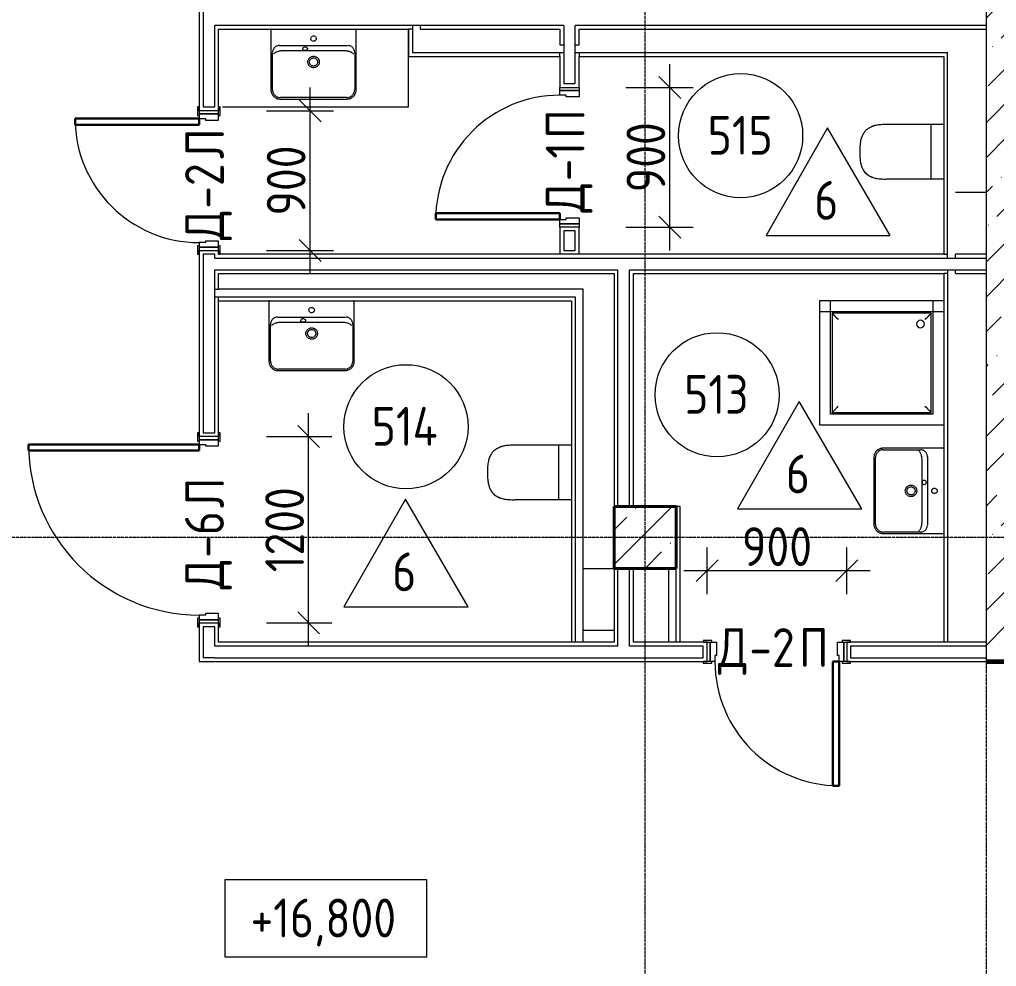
# Model space of a CAD drawing. Header units: millimetres. Extents: x -56773 to 221258, y -262288 to 26541.
# Drawn here: x 35776 to 42074, y -249673 to -243571 of the extents above; entities that cross this region are included whole.
import ezdxf

# ---------------------------------------------------------------- set-up
doc = ezdxf.new("R2010")
doc.units = ezdxf.units.MM
doc.linetypes.add('ADSK_Линия сетки', pattern=[25, 20, -2.5, 0, -2.5])
doc.linetypes.add('ADSK_Невидимые', pattern=[5, 3, -2])
for name, color, linetype, lineweight in [('3.1 Штукатурка внешн стен для инвесторов', 5, 'Continuous', 60), ('Аннотация', 7, 'Continuous', 20), ('Двери', 7, 'Continuous', 9), ('Марки дверей', 7, 'Continuous', 20), ('Марки помещений', 7, 'Continuous', 20), ('Несущие колонны', 7, 'Continuous', 18), ('Обобщенные модели', 7, 'ADSK_Невидимые', 18), ('Оси', 7, 'Continuous', 9), ('Отметки', 7, 'Continuous', 9), ('Перекрытие', 7, 'Continuous', 18), ('Размеры', 7, 'Continuous', 9), ('Сантехника', 7, 'Continuous', 18), ('Стены наружные', 7, 'Continuous', 18), ('Стены несущие', 7, 'Continuous', 30), ('Стены отделка', 7, 'Continuous', 30), ('Стены штриховка', 7, 'Continuous', 9)]:
    doc.layers.add(name, color=color, linetype=linetype, lineweight=lineweight)
doc.layers.add('Линии', color=7, linetype='Continuous', lineweight=9, true_color=0x00a600)
doc.styles.add('GOST Common_2', font='', dxfattribs={"width": 0.9, "height": 250})
doc.styles.get('GOST Common_2').set_extended_font_data('GOST Common')
doc.dimstyles.new('ADSK_Основной_2_5_мм', dxfattribs={"dimscale": 304.8, "dimtxt": 251.428749, "dimasz": 0.463911, "dimexe": 0.492126, "dimexo": 0.984252, "dimgap": 0.098425, "dimtad": 1, "dimrnd": 0.01, "dimdsep": 46, "dimtxsty": 'GOST Common_2', "dimblk1": 'OBLIQUE', "dimblk2": 'OBLIQUE', "dimsah": 1, "dimcen": 0.09, "dimdle": 0.492126, "dimazin": 2, "dimtfac": 1, "dimtdec": 4, "dimtix": 1, "dimtmove": 0, "dimatfit": 3, "dimfxl": 1, "dimtvp": 1, "dimtolj": 1, "dimtzin": 0, "dimlwd": 20, "dimlwe": 20, "dimarcsym": 2})

# ---------------------------------------------------------------- blocks, each defined once
blk = doc.blocks.new('ADSK_КолоннаЖБ_Прямоугольная - 400x400 мм-1807143-Маркировочный 5-й')
at = {"layer": 'Несущие колонны', "lineweight": 40}
for p, q in [((-200, 200), (200, 200)), ((-200, -200), (-200, 200)), ((200, 200), (200, -200)), ((200, -200), (-200, -200))]:
    blk.add_line(p, q, dxfattribs=at)
blk = doc.blocks.new('Дверь однопольная медицин облиц CPL - Д-2Л 950х2200 Дверной блок однопольный глухой_ левое открывание-2653088-Маркировочный 5-й')
at = {"layer": 'Двери', "lineweight": 30}
for p, q in [((400, 862.5), (360, 862.5)), ((360, 862.5), (360, 62.5)), ((400, 62.5), (400, 862.5)), ((360, 62.5), (400, 62.5))]:
    blk.add_line(p, q, dxfattribs=at)
at = {"layer": 'Двери'}
for p, q in [((-475, 72.5), (-475, 62.5)), ((-420, 72.5), (-475, 72.5)), ((-420, 62.5), (-420, 72.5)), ((475, 72.5), (420, 72.5)), ((420, 72.5), (420, 62.5)), ((475, 62.5), (475, 72.5)), ((-475, 62.5), (-450, 62.5)), ((-430, 62.5), (-450, 62.5)), ((-450, 62.5), (-450, -62.5)), ((-400, 62.5), (-430, 62.5)), ((-430, 62.5), (-430, -62.5)), ((-430, -62.5), (-430, 62.5)), ((-400, 22.5), (-400, 62.5)), ((-390, 22.5), (-400, 22.5)), ((-390, -62.5), (-390, 22.5)), ((400, 22.5), (390, 22.5)), ((390, 22.5), (390, -62.5)), ((430, 62.5), (400, 62.5)), ((400, 62.5), (400, 22.5)), ((430, -62.5), (430, 62.5)), ((450, 62.5), (430, 62.5)), ((430, 62.5), (430, -62.5)), ((450, -62.5), (450, 62.5)), ((450, 62.5), (475, 62.5)), ((-450, -62.5), (-475, -62.5)), ((-475, -62.5), (-475, -72.5)), ((-450, -62.5), (-430, -62.5)), ((-430, -62.5), (-390, -62.5)), ((-420, -72.5), (-420, -62.5)), ((390, -62.5), (430, -62.5)), ((420, -62.5), (420, -72.5)), ((430, -62.5), (450, -62.5)), ((475, -62.5), (450, -62.5)), ((475, -72.5), (475, -62.5)), ((-475, -72.5), (-420, -72.5)), ((420, -72.5), (475, -72.5))]:
    blk.add_line(p, q, dxfattribs=at)
blk.add_arc((400, 62.5), 800, 90, 180, dxfattribs=at)
blk = doc.blocks.new('Дверь однопольная медицин облиц CPL - Д-1П 950х2200 Дверной блок однопольный глухой_ правое открывание-2694544-Маркировочный 5-й')
at = {"layer": 'Двери', "lineweight": 30}
for p, q in [((-400, 862.5), (-360, 862.5)), ((-400, 62.5), (-400, 862.5)), ((-360, 862.5), (-360, 62.5)), ((-360, 62.5), (-400, 62.5))]:
    blk.add_line(p, q, dxfattribs=at)
at = {"layer": 'Двери'}
for p, q in [((-450, 62.5), (-430, 62.5)), ((-450, -62.5), (-450, 62.5)), ((-430, 62.5), (-400, 62.5)), ((-430, -62.5), (-430, 62.5)), ((-430, 62.5), (-430, -62.5)), ((-400, 62.5), (-400, 22.5)), ((-400, 22.5), (-390, 22.5)), ((-390, 22.5), (-390, -62.5)), ((390, 22.5), (400, 22.5)), ((390, -62.5), (390, 22.5)), ((400, 62.5), (430, 62.5)), ((400, 22.5), (400, 62.5)), ((430, 62.5), (430, -62.5)), ((430, 62.5), (450, 62.5)), ((430, -62.5), (430, 62.5)), ((450, 62.5), (450, -62.5)), ((-430, -62.5), (-450, -62.5)), ((-390, -62.5), (-430, -62.5)), ((430, -62.5), (390, -62.5)), ((450, -62.5), (430, -62.5))]:
    blk.add_line(p, q, dxfattribs=at)
blk.add_arc((-400, 62.5), 800, 0, 90, dxfattribs=at)
blk = doc.blocks.new('раковина малая EMMA SQUARE- Gala -27000 - 2700001 White в СУ-989952-Маркировочный 5-й')
at = {"layer": 'Обобщенные модели'}
for p, q in [((340, 512.5), (-90, 512.5)), ((-150, 452.5), (-150, 67.5)), ((-140, 212.5), (-140, 452.5)), ((-90, 502.5), (340, 502.5)), ((390, 452.5), (390, 212.5)), ((400, 67.5), (400, 452.5)), ((-80, 202.5), (330, 202.5)), ((345, 167.5), (-95, 167.5))]:
    blk.add_line(p, q, dxfattribs=at)
for centre, radius in [((125, 273.4), 37), ((125, 273.4), 26), ((125, 122.5), 17.5)]:
    blk.add_circle(centre, radius, dxfattribs=at)
for centre, radius, start, end in [((-90, 452.5), 60, 90, 180), ((340, 452.5), 60, 360, 90), ((-90, 452.5), 50, 90, 180), ((340, 452.5), 50, 0, 90), ((-95, 212.5), 45, 180, 270), ((-80, 286.9), 84.4, 229.71663, 270), ((330, 286.9), 84.4, 270, 310.28337), ((345, 212.5), 45, 270, 360), ((-145, 67.5), 5, 180, 270), ((395, 67.5), 5, 270, 0)]:
    blk.add_arc(centre, radius, start, end, dxfattribs=at)
blk.add_ellipse((179.6, 188.4), major_axis=(-15, 0), ratio=0.78541, dxfattribs=at)
blk = doc.blocks.new('Дверь однопольная медицин облиц CPL - Д-2П 900х2200 Дверной блок однопольный глухой_ правое открывание-2653095-Маркировочный 5-й')
at = {"layer": 'Двери', "lineweight": 30}
for p, q in [((-400, 862.5), (-360, 862.5)), ((-400, 62.5), (-400, 862.5)), ((-360, 862.5), (-360, 62.5)), ((-360, 62.5), (-400, 62.5))]:
    blk.add_line(p, q, dxfattribs=at)
at = {"layer": 'Двери'}
for p, q in [((-475, 72.5), (-475, 62.5)), ((-420, 72.5), (-475, 72.5)), ((-420, 62.5), (-420, 72.5)), ((475, 72.5), (420, 72.5)), ((420, 72.5), (420, 62.5)), ((475, 62.5), (475, 72.5)), ((-475, 62.5), (-450, 62.5)), ((-450, 62.5), (-430, 62.5)), ((-450, -62.5), (-450, 62.5)), ((-430, 62.5), (-400, 62.5)), ((-430, -62.5), (-430, 62.5)), ((-430, 62.5), (-430, -62.5)), ((-400, 62.5), (-400, 22.5)), ((-400, 22.5), (-390, 22.5)), ((-390, 22.5), (-390, -62.5)), ((390, 22.5), (400, 22.5)), ((390, -62.5), (390, 22.5)), ((400, 62.5), (430, 62.5)), ((400, 22.5), (400, 62.5)), ((430, 62.5), (430, -62.5)), ((430, 62.5), (450, 62.5)), ((430, -62.5), (430, 62.5)), ((450, 62.5), (450, -62.5)), ((450, 62.5), (475, 62.5)), ((-450, -62.5), (-475, -62.5)), ((-475, -62.5), (-475, -72.5)), ((-430, -62.5), (-450, -62.5)), ((-390, -62.5), (-430, -62.5)), ((-420, -72.5), (-420, -62.5)), ((430, -62.5), (390, -62.5)), ((420, -62.5), (420, -72.5)), ((450, -62.5), (430, -62.5)), ((475, -62.5), (450, -62.5)), ((475, -72.5), (475, -62.5)), ((-475, -72.5), (-420, -72.5)), ((420, -72.5), (475, -72.5))]:
    blk.add_line(p, q, dxfattribs=at)
blk.add_arc((-400, 62.5), 800, 0, 90, dxfattribs=at)
blk = doc.blocks.new('Унитаз с инсталляцией безободковый - 34647L000 White-523052-Маркировочный 5-й')
at = {"layer": 'Сантехника'}
for p, q in [((-56.5, 397.5), (-56.5, 37.5)), ((293.8, 37.5), (293.8, 395.2)), ((-56.4, 118), (293.8, 118))]:
    blk.add_line(p, q, dxfattribs=at)
for points, knots in [([(124.3, 578.3), (116.2, 578.5), (101.1, 578.7), (81.6, 578), (64.7, 576.4), (50.3, 574), (40, 571.6), (32.7, 569.5), (27.6, 567.9), (22.8, 566.1), (16.9, 563.8), (7.5, 559.6), (-3.8, 553.7), (-15, 545.5), (-23.1, 536.9), (-28.5, 529.6), (-31.7, 525), (-34, 521.3), (-36.4, 517.3), (-38.7, 513), (-41, 508.4), (-43.2, 503.3), (-45.3, 497.8), (-48, 489.9), (-51, 478.7), (-53.9, 462.9), (-56, 444.4), (-57, 423), (-56.8, 406.3), (-56.5, 397.5)], [0, 0, 0, 0, 0.041667, 0.083333, 0.125, 0.166667, 0.208333, 0.229167, 0.25, 0.270833, 0.291667, 0.333333, 0.416667, 0.5, 0.583333, 0.625, 0.645833, 0.666667, 0.6875, 0.708333, 0.729167, 0.75, 0.770833, 0.791667, 0.833333, 0.875, 0.916667, 0.958333, 1, 1, 1, 1]), ([(293.8, 395.2), (294.1, 404.3), (294.3, 421.4), (293.5, 442.6), (291.6, 460.3), (289.5, 472.4), (287.5, 480.8), (286.2, 485.5), (285, 489.1), (284.2, 491.6), (283.3, 494), (282.4, 496.3), (281.5, 498.5), (280.6, 500.6), (279.7, 502.6), (278.8, 504.5), (277.9, 506.4), (276.8, 508.7), (274.7, 512.7), (271.9, 518), (268.7, 523.8), (265.2, 529.1), (261.5, 534.1), (257.3, 538.8), (252.3, 543.5), (246.6, 548.1), (240.9, 552.1), (235.7, 555.4), (231.5, 557.8), (226.9, 560.3), (222, 562.7), (216.6, 565), (209, 568), (198.2, 571.4), (183.3, 574.8), (166.2, 577.3), (146.8, 578.6), (132.1, 578.5), (124.3, 578.3)], [0, 0, 0, 0, 0.041667, 0.083333, 0.125, 0.166667, 0.1875, 0.208333, 0.21875, 0.229167, 0.239583, 0.25, 0.260417, 0.270833, 0.28125, 0.291667, 0.302083, 0.3125, 0.333333, 0.375, 0.416667, 0.458333, 0.5, 0.541667, 0.583333, 0.625, 0.666667, 0.6875, 0.708333, 0.729167, 0.75, 0.770833, 0.791667, 0.833333, 0.875, 0.916667, 0.958333, 1, 1, 1, 1])]:
    blk.add_open_spline(points, degree=3, knots=knots, dxfattribs=at)
blk = doc.blocks.new('раковина малая EMMA SQUARE- Gala -27000 - 2700001 White в СУ-989836-Маркировочный 5-й')
at = {"layer": 'Обобщенные модели'}
for p, q in [((340, 487.5), (-90, 487.5)), ((-90, 477.5), (340, 477.5)), ((-150, 427.5), (-150, 42.5)), ((-140, 187.5), (-140, 427.5)), ((390, 427.5), (390, 187.5)), ((400, 42.5), (400, 427.5)), ((345, 142.5), (-95, 142.5)), ((-80, 177.5), (330, 177.5))]:
    blk.add_line(p, q, dxfattribs=at)
for centre, radius in [((125, 248.4), 37), ((125, 248.4), 26), ((125, 97.5), 17.5)]:
    blk.add_circle(centre, radius, dxfattribs=at)
for centre, radius, start, end in [((-90, 427.5), 60, 90, 180), ((-90, 427.5), 50, 90, 180), ((340, 427.5), 60, 360, 90), ((340, 427.5), 50, 0, 90), ((-80, 261.9), 84.4, 229.71663, 270), ((330, 261.9), 84.4, 270, 310.28337), ((-95, 187.5), 45, 180, 270), ((345, 187.5), 45, 270, 360), ((-145, 42.5), 5, 180, 270), ((395, 42.5), 5, 270, 360)]:
    blk.add_arc(centre, radius, start, end, dxfattribs=at)
blk.add_ellipse((179.6, 163.4), major_axis=(-15, 0), ratio=0.78541, dxfattribs=at)
blk = doc.blocks.new('Дверь однопольная медицин облиц CPL - Д-6Л 1250х2200 Дверной блок однопольный глухой_ левое открывание-2653087-Маркировочный 5-й')
at = {"layer": 'Двери', "lineweight": 30}
for p, q in [((550, 1162.5), (510, 1162.5)), ((510, 1162.5), (510, 62.5)), ((550, 62.5), (550, 1162.5)), ((510, 62.5), (550, 62.5))]:
    blk.add_line(p, q, dxfattribs=at)
at = {"layer": 'Двери'}
for p, q in [((-625, 72.5), (-625, 62.5)), ((-570, 72.5), (-625, 72.5)), ((-570, 62.5), (-570, 72.5)), ((625, 72.5), (570, 72.5)), ((570, 72.5), (570, 62.5)), ((625, 62.5), (625, 72.5)), ((-625, 62.5), (-600, 62.5)), ((-580, 62.5), (-600, 62.5)), ((-600, 62.5), (-600, -62.5)), ((-550, 62.5), (-580, 62.5)), ((-580, 62.5), (-580, -62.5)), ((-580, -62.5), (-580, 62.5)), ((-550, 22.5), (-550, 62.5)), ((-540, 22.5), (-550, 22.5)), ((-540, -62.5), (-540, 22.5)), ((550, 22.5), (540, 22.5)), ((540, 22.5), (540, -62.5)), ((580, 62.5), (550, 62.5)), ((550, 62.5), (550, 22.5)), ((580, -62.5), (580, 62.5)), ((600, 62.5), (580, 62.5)), ((580, 62.5), (580, -62.5)), ((600, -62.5), (600, 62.5)), ((600, 62.5), (625, 62.5)), ((-600, -62.5), (-625, -62.5)), ((-625, -62.5), (-625, -72.5)), ((-600, -62.5), (-580, -62.5)), ((-580, -62.5), (-540, -62.5)), ((-570, -72.5), (-570, -62.5)), ((540, -62.5), (580, -62.5)), ((570, -62.5), (570, -72.5)), ((580, -62.5), (600, -62.5)), ((625, -62.5), (600, -62.5)), ((625, -72.5), (625, -62.5)), ((-625, -72.5), (-570, -72.5)), ((570, -72.5), (625, -72.5))]:
    blk.add_line(p, q, dxfattribs=at)
blk.add_arc((550, 62.5), 1100, 90, 180, dxfattribs=at)
blk = doc.blocks.new('раковина малая EMMA SQUARE- Gala -27000 - 2700001 White в СУ-V7-Маркировочный 5-й')
at = {"layer": 'Обобщенные модели'}
for p, q in [((340, 487.5), (-90, 487.5)), ((-90, 477.5), (340, 477.5)), ((-150, 427.5), (-150, 42.5)), ((-140, 187.5), (-140, 427.5)), ((390, 427.5), (390, 187.5)), ((400, 42.5), (400, 427.5)), ((345, 142.5), (-95, 142.5)), ((-80, 177.5), (330, 177.5))]:
    blk.add_line(p, q, dxfattribs=at)
for centre, radius in [((125, 248.4), 37), ((125, 248.4), 26), ((125, 97.5), 17.5)]:
    blk.add_circle(centre, radius, dxfattribs=at)
for centre, radius, start, end in [((-90, 427.5), 60, 90, 180), ((-90, 427.5), 50, 90, 180), ((340, 427.5), 60, 360, 90), ((340, 427.5), 50, 0, 90), ((-80, 261.9), 84.4, 229.71663, 270), ((330, 261.9), 84.4, 270, 310.28337), ((-95, 187.5), 45, 180, 270), ((345, 187.5), 45, 270, 329.99746), ((345, 187.5), 45, 330, 360), ((-145, 42.5), 5, 180, 270), ((395, 42.5), 5, 270, 360)]:
    blk.add_arc(centre, radius, start, end, dxfattribs=at)
blk.add_ellipse((179.6, 163.4), major_axis=(-15, 0), ratio=0.78541, dxfattribs=at)
blk = doc.blocks.new('ADSK_Душевой_поддон_ГОСТ 23695-2016 - ПДСм 800 _h_315_-776482-Маркировочный 5-й')
at = {"layer": 'Сантехника'}
for p, q in [((70, 800), (0, 800)), ((730, 800), (70, 800)), ((800, 800), (730, 800)), ((800, 730), (800, 800)), ((70, 70), (70, 730)), ((70, 730), (730, 730)), ((80, 720), (80, 80)), ((720, 720), (80, 720)), ((720, 80), (720, 720)), ((730, 730), (730, 70)), ((800, 0), (800, 730)), ((70, 70), (0, 70)), ((70, 0), (70, 70)), ((730, 70), (70, 70)), ((80, 80), (720, 80)), ((800, 70), (730, 70)), ((730, 70), (730, 0)), ((800, 0), (800, 70)), ((0, 0), (800, 0)), ((0, 0), (70, 0)), ((730, 0), (800, 0))]:
    blk.add_line(p, q, dxfattribs=at)
for start, end in [(90, 270), (270, 90)]:
    blk.add_arc((150, 150), 25, start, end, dxfattribs=at)
for points, knots in [([(80, 720), (80, 720), (80.7, 719.3), (82.9, 717.1), (85.3, 714.7), (87.7, 712.3), (89.9, 710.1), (92.3, 707.7), (95.6, 704.4), (99.2, 700.8), (102.3, 697.7), (105.5, 694.5), (111.3, 688.7), (116.4, 683.5), (120, 680)], [0, 0, 0, 0, 0.166667, 0.25, 0.333333, 0.416667, 0.458333, 0.5, 0.583333, 0.666667, 0.708333, 0.75, 0.833333, 1, 1, 1, 1]), ([(720, 720), (720, 720), (719.3, 719.3), (717.1, 717.1), (714.7, 714.7), (712.3, 712.3), (710.1, 710.1), (707.7, 707.7), (704.4, 704.4), (700.8, 700.8), (697.7, 697.7), (694.5, 694.5), (688.7, 688.7), (683.5, 683.6), (680, 680)], [0, 0, 0, 0, 0.166667, 0.25, 0.333333, 0.416667, 0.458333, 0.5, 0.583333, 0.666667, 0.708333, 0.75, 0.833333, 1, 1, 1, 1]), ([(120, 120), (116.5, 116.4), (111.3, 111.3), (104.6, 104.7), (100.7, 100.7), (97.8, 97.8), (94.9, 94.9), (92.3, 92.3), (89.9, 89.9), (87.7, 87.7), (85.3, 85.3), (82.9, 82.9), (80.7, 80.7), (80, 80), (80, 80)], [-1, -1, -1, -1, -0.833333, -0.75, -0.666667, -0.625, -0.583333, -0.5, -0.458333, -0.416667, -0.333333, -0.25, -0.166667, 0, 0, 0, 0]), ([(720, 80), (720, 80), (719.3, 80.7), (717.1, 82.9), (714.7, 85.3), (712.3, 87.7), (710.1, 89.9), (707.7, 92.3), (704.4, 95.6), (700.8, 99.2), (697.7, 102.3), (694.5, 105.5), (688.7, 111.3), (683.6, 116.5), (680, 120)], [0, 0, 0, 0, 0.166667, 0.25, 0.333333, 0.416667, 0.458333, 0.5, 0.583333, 0.666667, 0.708333, 0.75, 0.833333, 1, 1, 1, 1])]:
    blk.add_open_spline(points, degree=3, knots=knots, dxfattribs=at)
blk = doc.blocks.new('ADSK_Марка_Помещение_ОдноЗначение - Номер-159740-Маркировочный 5-й')
at = {"layer": 'Марки помещений'}
blk.add_circle((0, 0), 4, dxfattribs=at)
blk = doc.blocks.new('Высотные отметки - Рамка-12095-Маркировочный 5-й')
at = {"layer": 'Аннотация', "lineweight": 20}
for p, q in [((-6.5, 0), (-6.5, 5)), ((-6.5, 5), (6.5, 5)), ((6.5, 5), (6.5, 0)), ((6.5, 0), (-6.5, 0))]:
    blk.add_line(p, q, dxfattribs=at)
blk = doc.blocks.new('_Oblique')
at = {"color": 0, "linetype": 'ByBlock', "lineweight": -2}
blk.add_line((-0.5, -0.5), (0.5, 0.5), dxfattribs=at)
blk = doc.blocks.new('*D6868')
at = {"layer": 'Defpoints', "color": 0, "lineweight": 25, "transparency": 16777216}
for p in [(37069.4, -246258.7), (37640.2, -246258.7), (37069.4, -247458.7)]:
    blk.add_point(p, dxfattribs=at)
at = {"layer": 'Размеры', "color": 0, "lineweight": 20, "transparency": 16777216}
for p, q in [((37640.2, -247608.7), (37640.2, -246108.7)), ((37369.4, -246258.7), (37790.2, -246258.7)), ((37369.4, -247458.7), (37790.2, -247458.7))]:
    blk.add_line(p, q, dxfattribs=at)
at = {"layer": 'Размеры', "color": 0, "lineweight": 20, "transparency": 16777216, "xscale": 141.4, "yscale": 141.4, "zscale": 141.4}
for p, rotation in [((37640.2, -246258.7), 90), ((37640.2, -247458.7), 270)]:
    blk.add_blockref('_Oblique', p, dxfattribs=dict(at, rotation=rotation))
at = {"layer": 'Размеры', "color": 0, "lineweight": 9, "transparency": 16777216, "insert": (37485.2, -246858.7), "char_height": 250, "width": 700.591, "attachment_point": 5, "rotation": 90, "style": 'GOST Common_2'}
blk.add_mtext('\\A1;1200', dxfattribs=at)
blk = doc.blocks.new('*D6869')
at = {"layer": 'Defpoints', "color": 0, "lineweight": 25, "transparency": 16777216}
for p in [(37069.4, -244158.7), (37650.2, -244158.7), (37069.4, -245058.7)]:
    blk.add_point(p, dxfattribs=at)
at = {"layer": 'Размеры', "color": 0, "lineweight": 20, "transparency": 16777216}
for p, q in [((37650.2, -245208.7), (37650.2, -244008.7)), ((37369.4, -244158.7), (37800.2, -244158.7)), ((37369.4, -245058.7), (37800.2, -245058.7))]:
    blk.add_line(p, q, dxfattribs=at)
at = {"layer": 'Размеры', "color": 0, "lineweight": 20, "transparency": 16777216, "xscale": 141.4, "yscale": 141.4, "zscale": 141.4}
for p, rotation in [((37650.2, -244158.7), 90), ((37650.2, -245058.7), 270)]:
    blk.add_blockref('_Oblique', p, dxfattribs=dict(at, rotation=rotation))
at = {"layer": 'Размеры', "color": 0, "lineweight": 9, "transparency": 16777216, "insert": (37495.2, -244608.7), "char_height": 250, "width": 567.632, "attachment_point": 5, "rotation": 90, "style": 'GOST Common_2'}
blk.add_mtext('\\A1;900', dxfattribs=at)
blk = doc.blocks.new('*D6871')
at = {"layer": 'Defpoints', "color": 0, "lineweight": 25, "transparency": 16777216}
for p in [(41109.4, -247122.7), (40209.4, -247573.7), (41109.4, -247573.7)]:
    blk.add_point(p, dxfattribs=at)
at = {"layer": 'Размеры', "color": 0, "lineweight": 20, "transparency": 16777216}
for p, q in [((40209.4, -247273.7), (40209.4, -246972.7)), ((41109.4, -247273.7), (41109.4, -246972.7)), ((40059.4, -247122.7), (41259.4, -247122.7))]:
    blk.add_line(p, q, dxfattribs=at)
at = {"layer": 'Размеры', "color": 0, "lineweight": 20, "transparency": 16777216, "xscale": 141.4, "yscale": 141.4, "zscale": 141.4, "rotation": 180}
blk.add_blockref('_Oblique', (40209.4, -247122.7), dxfattribs=at)
at = {"layer": 'Размеры', "color": 0, "lineweight": 20, "transparency": 16777216, "xscale": 141.4, "yscale": 141.4, "zscale": 141.4}
blk.add_blockref('_Oblique', (41109.4, -247122.7), dxfattribs=at)
at = {"layer": 'Размеры', "color": 0, "lineweight": 9, "transparency": 16777216, "insert": (40659.4, -246967.7), "char_height": 250, "width": 567.632, "attachment_point": 5, "style": 'GOST Common_2'}
blk.add_mtext('\\A1;900', dxfattribs=at)
blk = doc.blocks.new('*D6872')
at = {"layer": 'Defpoints', "color": 0, "lineweight": 25, "transparency": 16777216}
for p in [(39384.4, -244008.7), (39969.3, -244008.7), (39384.4, -244908.7)]:
    blk.add_point(p, dxfattribs=at)
at = {"layer": 'Размеры', "color": 0, "lineweight": 20, "transparency": 16777216}
for p, q in [((39969.3, -245058.7), (39969.3, -243858.7)), ((39684.4, -244008.7), (40119.3, -244008.7)), ((39684.4, -244908.7), (40119.3, -244908.7))]:
    blk.add_line(p, q, dxfattribs=at)
at = {"layer": 'Размеры', "color": 0, "lineweight": 20, "transparency": 16777216, "xscale": 141.4, "yscale": 141.4, "zscale": 141.4}
for p, rotation in [((39969.3, -244008.7), 90), ((39969.3, -244908.7), 270)]:
    blk.add_blockref('_Oblique', p, dxfattribs=dict(at, rotation=rotation))
at = {"layer": 'Размеры', "color": 0, "lineweight": 9, "transparency": 16777216, "insert": (39814.3, -244458.7), "char_height": 250, "width": 567.632, "attachment_point": 5, "rotation": 90, "style": 'GOST Common_2'}
blk.add_mtext('\\A1;900', dxfattribs=at)
blk = doc.blocks.new('ADSK_Марка_Помещение_ТипПола_ГОСТ21-501-2011 - Отделка пола-1456712-Маркировочный 5-й')
at = {"layer": 'Марки помещений'}
for p, q in [((0, 6.934), (-3.965, 0)), ((4.041, 0), (0, 6.934)), ((-3.965, 0), (4.041, 0))]:
    blk.add_line(p, q, dxfattribs=at)

msp = doc.modelspace()

# ---------------------------------------------------------------- hatches: boundary and pattern name
at = {"layer": 'Несущие колонны', "lineweight": 9}
h = msp.add_hatch(dxfattribs=at)
h.set_pattern_fill('FP_1', color=256, style=0, pattern_type=2)
h.set_pattern_definition([(45, (9.36, -250313.7), (-224.5064, 224.5064), []), (45, (233.87, -250313.7), (-224.5064, 224.5064), [396.875, -79.375, 3.353, -76.022])])
h.paths.add_polyline_path([(40009.3615, -247108.7359), (40009.3615, -246708.7359), (39609.3615, -246708.7359), (39609.3615, -247108.7359), (39959.3615, -247108.7359)])
at = {"layer": 'Стены наружные', "lineweight": 9}
h = msp.add_hatch(dxfattribs=at)
h.set_pattern_fill('FP_2', color=256, style=0, pattern_type=2)
h.set_pattern_definition([(45, (9.36, -250313.7), (84.18955, 308.69595), [396.875, -79.375, 3.353, -76.022])])
h.paths.add_polyline_path([(42009.3615, -247708.7359), (42209.3615, -247708.7359), (42209.3615, -244562.7272), (42189.3615, -244562.7272), (42189.3615, -243381.782), (42209.3615, -243377.1189), (42209.3615, -239108.7359), (42009.3615, -239108.7359), (42009.3615, -247683.7359)])

# ---------------------------------------------------------------- linework, layer by layer
at = {"layer": '3.1 Штукатурка внешн стен для инвесторов'}
msp.add_lwpolyline([(42009.3615, -247708.7359), (45809.3615, -247708.7359), (45809.3615, -243808.7359), (49584.3615, -243808.7359)], dxfattribs=at)
at = {"layer": 'Линии', "color": 7}
for p, q in [((38284.3615, -244133.7359), (38284.3615, -243633.7359)), ((37084.3615, -244133.7359), (38284.3615, -244133.7359))]:
    msp.add_line(p, q, dxfattribs=at)
at = {"layer": 'Несущие колонны', "lineweight": 9}
for p, q in [((39634.3615, -246708.7359), (39609.3615, -246708.7359)), ((39609.3615, -246708.7359), (39609.3615, -247108.7359)), ((39709.3615, -246708.7359), (39634.3615, -246708.7359)), ((39734.3615, -246708.7359), (39709.3615, -246708.7359)), ((40009.3615, -246708.7359), (39734.3615, -246708.7359)), ((40009.3615, -247108.7359), (40009.3615, -246708.7359)), ((39609.3615, -247108.7359), (39634.3615, -247108.7359)), ((39634.3615, -247108.7359), (39709.3615, -247108.7359)), ((39709.3615, -247108.7359), (39734.3615, -247108.7359)), ((39734.3615, -247108.7359), (39959.3615, -247108.7359)), ((39959.3615, -247108.7359), (40009.3615, -247108.7359))]:
    msp.add_line(p, q, dxfattribs=at)
at = {"layer": 'Оси', "color": 253, "linetype": 'ADSK_Линия сетки', "lineweight": 5, "true_color": 0xaaaaaa}
for p, q in [((39809.3615, -261287.5872), (39809.3615, -240286.2598)), ((42009.3615, -261287.5872), (42009.3615, -240286.2598)), ((62528.5982, -246908.7359), (-25230.7352, -246908.7359))]:
    msp.add_line(p, q, dxfattribs=at)
at = {"layer": 'Перекрытие'}
for p, q in [((41809.3615, -244683.7359), (42009.3615, -244683.7359)), ((39409.3615, -247108.7359), (39609.3615, -247108.7359)), ((39609.3615, -247508.7359), (39409.3615, -247508.7359))]:
    msp.add_line(p, q, dxfattribs=at)
at = {"layer": 'Стены несущие', "lineweight": 9}
for p, q in [((36934.3615, -242233.7359), (36934.3615, -244158.7359)), ((37059.3615, -244158.7359), (37059.3615, -243633.7359)), ((37059.3615, -243633.7359), (38284.3615, -243633.7359)), ((38359.3615, -243633.7359), (39259.3615, -243633.7359)), ((39259.3615, -243633.7359), (39259.3615, -243733.7359)), ((39384.3615, -243633.7359), (42009.3615, -243633.7359)), ((39384.3615, -243733.7359), (39384.3615, -243633.7359)), ((42009.3615, -245083.7359), (42009.3615, -243633.7359)), ((39259.3615, -243808.7359), (39259.3615, -244008.7359)), ((39384.3615, -244008.7359), (39384.3615, -243808.7359)), ((39259.3615, -244908.7359), (39259.3615, -245083.7359)), ((39384.3615, -245083.7359), (39384.3615, -244908.7359)), ((36934.3615, -245058.7359), (36934.3615, -246258.7359)), ((37059.3615, -245083.7359), (37059.3615, -245058.7359)), ((41734.3615, -245083.7359), (37059.3615, -245083.7359)), ((42009.3615, -245083.7359), (41809.3615, -245083.7359)), ((37059.3615, -245308.7359), (37059.3615, -245208.7359)), ((37059.3615, -245208.7359), (39609.3615, -245208.7359)), ((39609.3615, -245208.7359), (39609.3615, -246708.7359)), ((39734.3615, -245208.7359), (41734.3615, -245208.7359)), ((39734.3615, -246708.7359), (39734.3615, -245208.7359)), ((41809.3615, -245208.7359), (42009.3615, -245208.7359)), ((42009.3615, -247583.7359), (42009.3615, -245208.7359)), ((39409.3615, -245308.7359), (37059.3615, -245308.7359)), ((39409.3615, -247583.7359), (39409.3615, -245308.7359)), ((37059.3615, -246258.7359), (37059.3615, -245383.7359)), ((39609.3615, -247108.7359), (39609.3615, -247583.7359)), ((39734.3615, -247583.7359), (39734.3615, -247108.7359)), ((39959.3615, -247108.7359), (39959.3615, -247583.7359)), ((36934.3615, -247458.7359), (36934.3615, -247708.7359)), ((37059.3615, -247583.7359), (37059.3615, -247458.7359)), ((39609.3615, -247583.7359), (37059.3615, -247583.7359)), ((40209.3615, -247583.7359), (39734.3615, -247583.7359)), ((42009.3615, -247583.7359), (41109.3615, -247583.7359)), ((36934.3615, -247708.7359), (40209.3615, -247708.7359)), ((41109.3615, -247708.7359), (43134.3615, -247708.7359))]:
    msp.add_line(p, q, dxfattribs=at)
at = {"layer": 'Стены отделка', "lineweight": 9}
for p, q in [((38284.3615, -243633.7359), (38284.3615, -243808.7359)), ((38284.3615, -243808.7359), (39259.3615, -243808.7359)), ((39384.3615, -243808.7359), (41734.3615, -243808.7359)), ((41734.3615, -243808.7359), (41734.3615, -245083.7359)), ((41734.3615, -245208.7359), (41734.3615, -247583.7359)), ((37059.3615, -245383.7359), (39334.3615, -245383.7359)), ((39334.3615, -245383.7359), (39334.3615, -247583.7359)), ((40034.3615, -246708.7359), (40009.3615, -246708.7359)), ((40034.3615, -247583.7359), (40034.3615, -246708.7359))]:
    msp.add_line(p, q, dxfattribs=at)
at = {"layer": 'Стены штриховка', "lineweight": 9}
for p, q in [((36959.3615, -242258.7359), (36959.3615, -244133.7359)), ((42009.3615, -243633.7359), (42009.3615, -243508.7359)), ((37034.3615, -244133.7359), (37034.3615, -243608.7359)), ((39284.3615, -243608.7359), (37034.3615, -243608.7359)), ((38309.3615, -243608.7359), (38309.3615, -243783.7359)), ((38359.3615, -243608.7359), (38359.3615, -243633.7359)), ((39284.3615, -243608.7359), (39284.3615, -243983.7359)), ((42009.3615, -243608.7359), (39359.3615, -243608.7359)), ((39359.3615, -243983.7359), (39359.3615, -243608.7359)), ((38309.3615, -243633.7359), (38284.3615, -243633.7359)), ((39259.3615, -243733.7359), (39284.3615, -243733.7359)), ((39359.3615, -243733.7359), (39384.3615, -243733.7359)), ((38309.3615, -243783.7359), (39284.3615, -243783.7359)), ((39259.3615, -243808.7359), (39259.3615, -243783.7359)), ((39359.3615, -243783.7359), (41759.3615, -243783.7359)), ((39384.3615, -243783.7359), (39384.3615, -243808.7359)), ((41759.3615, -245108.7359), (41759.3615, -243783.7359)), ((39284.3615, -243983.7359), (39359.3615, -243983.7359)), ((36959.3615, -244133.7359), (37034.3615, -244133.7359)), ((39359.3615, -244933.7359), (39284.3615, -244933.7359)), ((39284.3615, -244933.7359), (39284.3615, -245058.7359)), ((39359.3615, -245058.7359), (39359.3615, -244933.7359)), ((39284.3615, -245058.7359), (39359.3615, -245058.7359)), ((36959.3615, -245083.7359), (36959.3615, -246233.7359)), ((37034.3615, -245083.7359), (36959.3615, -245083.7359)), ((37034.3615, -245108.7359), (37034.3615, -245083.7359)), ((37034.3615, -245108.7359), (42009.3615, -245108.7359)), ((41734.3615, -245083.7359), (41759.3615, -245083.7359)), ((41809.3615, -245108.7359), (41809.3615, -245083.7359)), ((42009.3615, -245208.7359), (42009.3615, -245083.7359)), ((37034.3615, -246233.7359), (37034.3615, -245183.7359)), ((37034.3615, -245183.7359), (39634.3615, -245183.7359)), ((39634.3615, -246708.7359), (39634.3615, -245183.7359)), ((39709.3615, -245183.7359), (42009.3615, -245183.7359)), ((39709.3615, -246708.7359), (39709.3615, -245183.7359)), ((41759.3615, -245183.7359), (41759.3615, -247583.7359)), ((41809.3615, -245208.7359), (41809.3615, -245183.7359)), ((41759.3615, -245208.7359), (41734.3615, -245208.7359)), ((37034.3615, -245308.7359), (37059.3615, -245308.7359)), ((37034.3615, -245358.7359), (39359.3615, -245358.7359)), ((37059.3615, -245383.7359), (37059.3615, -245358.7359)), ((39359.3615, -245358.7359), (39359.3615, -247583.7359)), ((36959.3615, -246233.7359), (37034.3615, -246233.7359)), ((39609.3615, -246708.7359), (39734.3615, -246708.7359)), ((40009.3615, -247583.7359), (40009.3615, -246708.7359)), ((39734.3615, -247108.7359), (39609.3615, -247108.7359)), ((39634.3615, -247608.7359), (39634.3615, -247108.7359)), ((39709.3615, -247608.7359), (39709.3615, -247108.7359)), ((40009.3615, -247108.7359), (39959.3615, -247108.7359)), ((37034.3615, -247483.7359), (36959.3615, -247483.7359)), ((36959.3615, -247483.7359), (36959.3615, -247683.7359)), ((37034.3615, -247608.7359), (37034.3615, -247483.7359)), ((39634.3615, -247608.7359), (37034.3615, -247608.7359)), ((40184.3615, -247608.7359), (39709.3615, -247608.7359)), ((40184.3615, -247683.7359), (40184.3615, -247608.7359)), ((41134.3615, -247608.7359), (41134.3615, -247683.7359)), ((42009.3615, -247608.7359), (41134.3615, -247608.7359)), ((42009.3615, -247708.7359), (42009.3615, -247583.7359)), ((37034.3615, -247683.7359), (36959.3615, -247683.7359)), ((37034.3615, -247683.7359), (40184.3615, -247683.7359)), ((41134.3615, -247683.7359), (42009.3615, -247683.7359))]:
    msp.add_line(p, q, dxfattribs=at)

# ---------------------------------------------------------------- block references
at = {"layer": 'Двери', "color": 8, "true_color": 0x7f7f7f, "rotation": 89.99999999999993}
msp.add_blockref('Дверь однопольная медицин облиц CPL - Д-1П 950х2200 Дверной блок однопольный глухой_ правое открывание-2694544-Маркировочный 5-й', (39321.8615, -244458.7359), dxfattribs=at)
at = {"layer": 'Двери'}
for name, p, rotation in [('Дверь однопольная медицин облиц CPL - Д-2Л 950х2200 Дверной блок однопольный глухой_ левое открывание-2653088-Маркировочный 5-й', (36996.8615, -244608.7359), 89.99999999999993), ('Дверь однопольная медицин облиц CPL - Д-6Л 1250х2200 Дверной блок однопольный глухой_ левое открывание-2653087-Маркировочный 5-й', (36996.8615, -246858.7359), 89.99999999999993), ('Дверь однопольная медицин облиц CPL - Д-2П 900х2200 Дверной блок однопольный глухой_ правое открывание-2653095-Маркировочный 5-й', (40659.3615, -247646.2359), 180)]:
    msp.add_blockref(name, p, dxfattribs=dict(at, rotation=rotation))
at = {"layer": 'Марки помещений', "xscale": 99.99999999999993, "yscale": 99.99999999999993, "zscale": 99.99999999999993}
for name, p in [('ADSK_Марка_Помещение_ОдноЗначение - Номер-159740-Маркировочный 5-й', (40424.9203, -244319.7122)), ('ADSK_Марка_Помещение_ТипПола_ГОСТ21-501-2011 - Отделка пола-1456712-Маркировочный 5-й', (40985.2385, -244961.8899)), ('ADSK_Марка_Помещение_ОдноЗначение - Номер-159740-Маркировочный 5-й', (40273.6308, -245989.2843)), ('ADSK_Марка_Помещение_ОдноЗначение - Номер-159740-Маркировочный 5-й', (38267.5824, -246195.328)), ('ADSK_Марка_Помещение_ТипПола_ГОСТ21-501-2011 - Отделка пола-1456712-Маркировочный 5-й', (40801.7055, -246724.9984)), ('ADSK_Марка_Помещение_ТипПола_ГОСТ21-501-2011 - Отделка пола-1456712-Маркировочный 5-й', (38264.077, -247355.2644))]:
    msp.add_blockref(name, p, dxfattribs=at)
at = {"layer": 'Несущие колонны', "lineweight": 40, "rotation": 89.9999999999999}
msp.add_blockref('ADSK_КолоннаЖБ_Прямоугольная - 400x400 мм-1807143-Маркировочный 5-й', (39809.3615, -246908.7359), dxfattribs=at)
at = {"layer": 'Отметки', "lineweight": 20, "xscale": 99.99999999999993, "yscale": 99.99999999999993, "zscale": 99.99999999999993}
msp.add_blockref('Высотные отметки - Рамка-12095-Маркировочный 5-й', (37750.8804, -249613.003), dxfattribs=at)
at = {"layer": 'Сантехника'}
for name, p, rotation in [('раковина малая EMMA SQUARE- Gala -27000 - 2700001 White в СУ-989952-Маркировочный 5-й', (37796.89, -243571.2359), 180), ('Унитаз с инсталляцией безободковый - 34647L000 White-523052-Маркировочный 5-й', (41771.8615, -244542.0851), 89.99999999999993), ('раковина малая EMMA SQUARE- Gala -27000 - 2700001 White в СУ-989836-Маркировочный 5-й', (37784.4394, -245346.2359), 180), ('ADSK_Душевой_поддон_ГОСТ 23695-2016 - ПДСм 800 _h_315_-776482-Маркировочный 5-й', (41734.3615, -245383.7359), 180), ('Унитаз с инсталляцией безободковый - 34647L000 White-523052-Маркировочный 5-й', (39371.8615, -246608.7359), 89.99999999999991), ('раковина малая EMMA SQUARE- Gala -27000 - 2700001 White в СУ-V7-Маркировочный 5-й', (41771.8615, -246733.715), 89.99999999999967)]:
    msp.add_blockref(name, p, dxfattribs=dict(at, rotation=rotation))

# ---------------------------------------------------------------- texts
at = {"layer": 'Марки дверей', "lineweight": 5, "char_height": 250, "attachment_point": 1, "rotation": 90, "style": 'GOST Common_2'}
for s, insert, width in [('\\fGOST Common|b0|i0|c204|p34|;\\W.9;П', (39168.7348, -244339.6562), 216.455625), ('\\fGOST Common|b0|i0|c204|p34|;\\W.9;Л', (36843.7348, -244469.0312), 223.670812), ('-1', (39168.7348, -244613.4999), 331.898625), ('-2', (36843.7348, -244790.4999), 389.620125), ('\\fGOST Common|b0|i0|c204|p34|;\\W.9;Д', (39168.7348, -244815.9062), 245.316375), ('\\fGOST Common|b0|i0|c204|p34|;\\W.9;Д', (36843.7348, -244992.9062), 245.316375), ('\\fGOST Common|b0|i0|c204|p34|;\\W.9;Л', (36843.7348, -246719.0312), 223.670812), ('-6', (36843.7348, -247040.4999), 389.620125), ('\\fGOST Common|b0|i0|c204|p34|;\\W.9;Д', (36843.7348, -247242.9062), 245.316375)]:
    msp.add_mtext(s, dxfattribs=dict(at, insert=insert, width=width))
at = {"layer": 'Марки дверей', "lineweight": 5, "char_height": 250, "attachment_point": 1, "style": 'GOST Common_2'}
for s, insert, width in [('\\fGOST Common|b0|i0|c204|p34|;\\W.9;Д', (40278.3412, -247493.1092), 245.316375), ('-2', (40480.7475, -247493.1092), 389.620125), ('\\fGOST Common|b0|i0|c204|p34|;\\W.9;П', (40802.2162, -247493.1092), 216.455625)]:
    msp.add_mtext(s, dxfattribs=dict(at, insert=insert, width=width))
at = {"layer": 'Марки помещений', "lineweight": 9, "char_height": 250, "attachment_point": 1, "style": 'GOST Common_2'}
for s, insert, width in [('515', (40212.5131, -244191.9872), 526.708687), ('\\fGOST Common|b0|i0|c204|p34|;\\W.9;6', (40899.9061, -244611.8807), 194.810062), ('513', (40061.2236, -245861.5592), 526.708687), ('514', (38046.6251, -246067.603), 548.35425), ('\\fGOST Common|b0|i0|c204|p34|;\\W.9;6', (40716.3732, -246374.9891), 194.810062), ('\\fGOST Common|b0|i0|c204|p34|;\\W.9;6', (38178.7447, -247005.2552), 194.810062)]:
    msp.add_mtext(s, dxfattribs=dict(at, insert=insert, width=width))
at = {"layer": 'Отметки', "lineweight": 20, "insert": (37265.6342, -249236.2959), "char_height": 250, "width": 1164.590943, "attachment_point": 1, "line_spacing_factor": 1.022761, "style": 'GOST Common_2'}
msp.add_mtext('+16,800', dxfattribs=at)

# ---------------------------------------------------------------- dimensions: what is measured, and where the dimension line sits
at = {"layer": 'Размеры', "lineweight": 9}
for base, p1, p2, override, picture, middle in [((39969.2817, -244008.7359), (39384.3615, -244908.7359), (39384.3615, -244008.7359), {"dimpost": '<>', "dimfxl": 900}, '*D6872', (39814.2817, -244458.7359)), ((37650.2307, -244158.7359), (37069.3615, -245058.7359), (37069.3615, -244158.7359), {"dimpost": '<>', "dimfxl": 900}, '*D6869', (37495.2307, -244608.7359)), ((37640.2307, -246258.7359), (37069.3615, -247458.7359), (37069.3615, -246258.7359), {"dimpost": '<>', "dimfxl": 1200}, '*D6868', (37485.2307, -246858.7359))]:
    dim = msp.add_linear_dim(base=base, p1=p1, p2=p2, angle=90, dimstyle='ADSK_Основной_2_5_мм', override=override, dxfattribs=at)
    dim.commit()
    dim.dimension.update_dxf_attribs({"geometry": picture, "text_midpoint": middle})
dim = msp.add_linear_dim(base=(41109.3615, -247122.659), p1=(40209.3615, -247573.7359), p2=(41109.3615, -247573.7359), dimstyle='ADSK_Основной_2_5_мм', override={"dimpost": '<>', "dimfxl": 900}, dxfattribs=at)
dim.commit()
dim.dimension.update_dxf_attribs({"geometry": '*D6871', "text_midpoint": (40659.3615, -246967.659)})

doc.saveas('drawing.dxf')
